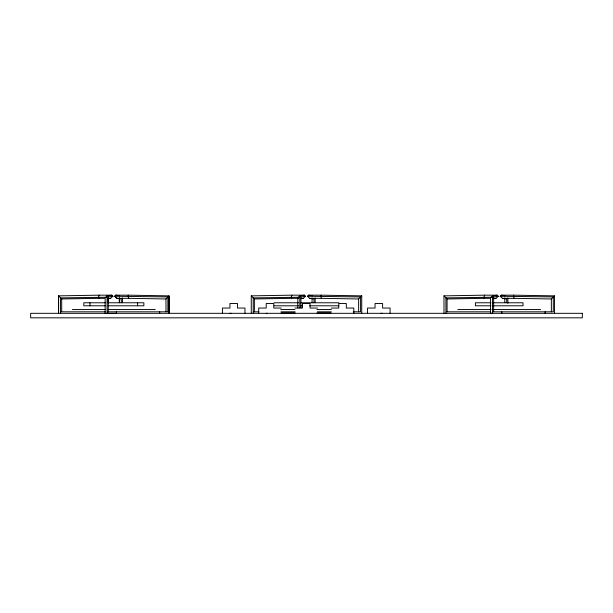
<?xml version="1.0" encoding="UTF-8"?>
<svg xmlns="http://www.w3.org/2000/svg" width="613" height="613" viewBox="0 0 613 613"><rect width="100%" height="100%" fill="white"/><g stroke="black" fill="none" stroke-linecap="round" stroke-linejoin="round"><path stroke-width="0.92" d="M361.739 295.864L321.074 295.167L320.722 296.255L321.434 298.332L358.636 298.975L361.739 295.864L361.739 313.32M554.451 295.864L513.794 295.167L513.441 296.255L514.154 298.332L551.355 298.975L554.451 295.864L554.451 313.32M108.003 298.715L110.631 298.332L112.884 296.255L111.765 295.167L99.206 295.167L98.494 297.244L98.854 298.332L104.287 298.332M300.715 298.715L303.297 298.332L305.542 296.255L304.477 295.167L291.918 295.167L291.206 297.244L291.566 298.332L298.531 298.332M493.434 298.715L496.009 298.332L498.262 296.255L497.197 295.167L484.638 295.167L483.925 297.244L484.278 298.332L489.664 298.332M116.393 311.81L116.393 313.32L107.076 313.32L108.233 311.81L108.233 296.937L107.076 295.864L105.129 297.903L105.129 313.32M165.924 298.975L169.027 295.864L169.073 313.32L169.027 295.864L128.37 295.167L128.01 296.255L128.722 298.332L165.977 298.975L165.977 311.81M121.29 302.676L121.29 298.975L116.991 298.332L114.746 296.255L115.811 295.167L128.416 295.167M117.045 298.332L114.792 296.255L115.857 295.167M314.002 302.676L314.002 298.975L309.703 298.332L307.45 296.255L308.515 295.167L321.074 295.167M506.713 302.676L506.713 298.975L502.422 298.332L500.17 296.255L501.235 295.167L513.794 295.167M111.819 295.167L107.076 295.864L107.076 313.32M108.233 296.937L112.83 296.255M304.477 295.167L299.78 295.864L297.841 297.903L297.841 307.856M299.78 307.856L299.78 295.864L300.945 296.937L305.542 296.255M497.197 295.167L492.5 295.864L490.553 297.903L490.553 313.32L492.5 313.32L492.5 295.864L493.657 296.937L493.657 311.81M493.657 296.937L498.262 296.255M58.549 313.32L58.549 295.864L99.26 295.167M58.549 295.864L61.652 298.975L98.9 298.332M251.261 313.32L251.261 295.864L291.918 295.167M251.261 295.864L254.364 298.975L291.566 298.332M443.981 313.32L443.981 295.864L484.638 295.167M443.981 295.864L447.076 298.975L484.278 298.332M111.643 296.255L112.884 296.255M114.746 296.255L167.87 296.937L167.87 311.81L108.003 311.81M307.45 296.255L360.582 296.937L360.582 311.81L353.264 311.81M500.17 296.255L553.294 296.937L553.294 311.81L493.097 311.81M106.417 297.244L60.495 297.903L60.495 313.32M299.129 297.244L253.207 297.903L253.207 313.32M491.841 297.244L445.919 297.903L445.919 313.32M108.555 298.332L110.631 298.332M116.991 298.332L128.776 298.332M301.267 298.332L303.297 298.332M309.703 298.332L321.434 298.332M493.978 298.332L496.009 298.332M502.422 298.332L514.154 298.332M105.52 302.776L83.812 302.776L83.812 305.787L105.52 305.787M108.187 302.776L143.863 302.776L143.863 305.787L108.187 305.787M274.111 302.776L298.569 302.776M300.408 302.776L338.889 302.776M490.944 302.776L475.397 302.776L475.397 305.787L490.944 305.787M492.729 302.776L523.035 302.776L523.035 305.787L492.729 305.787M274.241 305.787L298.569 305.787M300.408 305.787L302.24 305.787M309.588 305.787L338.889 305.787M281.244 308.048L273.773 308.048L273.773 303.527L266.218 303.527L266.218 308.048L258.701 308.048L258.701 313.32M294.976 308.048L302.493 308.048L302.493 303.527L310.055 303.527L310.055 308.048L317.519 308.048M331.25 308.048L338.767 308.048L338.767 303.527L346.33 303.527L346.33 308.048L353.801 308.048L353.801 313.32M72.38 309.55L105.52 309.55M108.187 309.55L155.25 309.55M280.792 309.55L294.899 309.55M316.906 309.55L331.395 309.55M457.804 309.55L491.074 309.55M492.729 309.55L540.628 309.55M61.231 311.81L105.214 311.81M253.935 311.81L258.885 311.81M280.969 311.81L295.137 311.81M317.381 311.81L331.265 311.81M446.655 311.81L490.645 311.81M280.992 312.944L295.167 312.944M316.89 312.944L331.066 312.944M229.944 313.32L231.139 313.32M266.218 313.32L267.421 313.32M380.957 313.32L382.604 313.32M501.235 295.167L504.989 295.727M308.515 295.167L312.278 295.727M115.811 295.167L119.612 295.727M551.355 298.975L551.355 311.81M545.118 311.81L545.118 313.32M507.87 297.903L507.87 303.343M504.775 297.895L504.775 302.676M501.817 311.81L501.817 313.32M447.076 298.975L447.076 311.81M390.075 313.32L390.075 308.048L382.604 308.048L382.604 303.527L375.049 303.527L375.049 308.048L367.532 308.048L367.532 313.32M358.636 298.975L358.636 311.81M315.159 297.903L315.159 302.676M312.055 297.895L312.055 302.676M300.945 296.937L300.945 307.856M254.364 298.975L254.364 311.81M244.97 313.32L244.97 308.048L237.499 308.048L237.499 303.527L229.944 303.527L229.944 308.048L222.427 308.048L222.427 313.32M159.694 311.81L159.694 313.32M137.603 302.776L137.603 305.787M122.493 297.903L122.447 302.676M119.397 297.895L119.397 302.676M119.343 297.895L119.343 302.676M108.279 297.895L108.279 302.676M89.973 302.776L89.973 305.787M61.698 298.975L61.698 311.81M58.603 295.864L58.603 313.32M582.35 313.32L30.65 313.32L30.658 317.833L582.35 317.833L582.35 313.32"/></g></svg>
